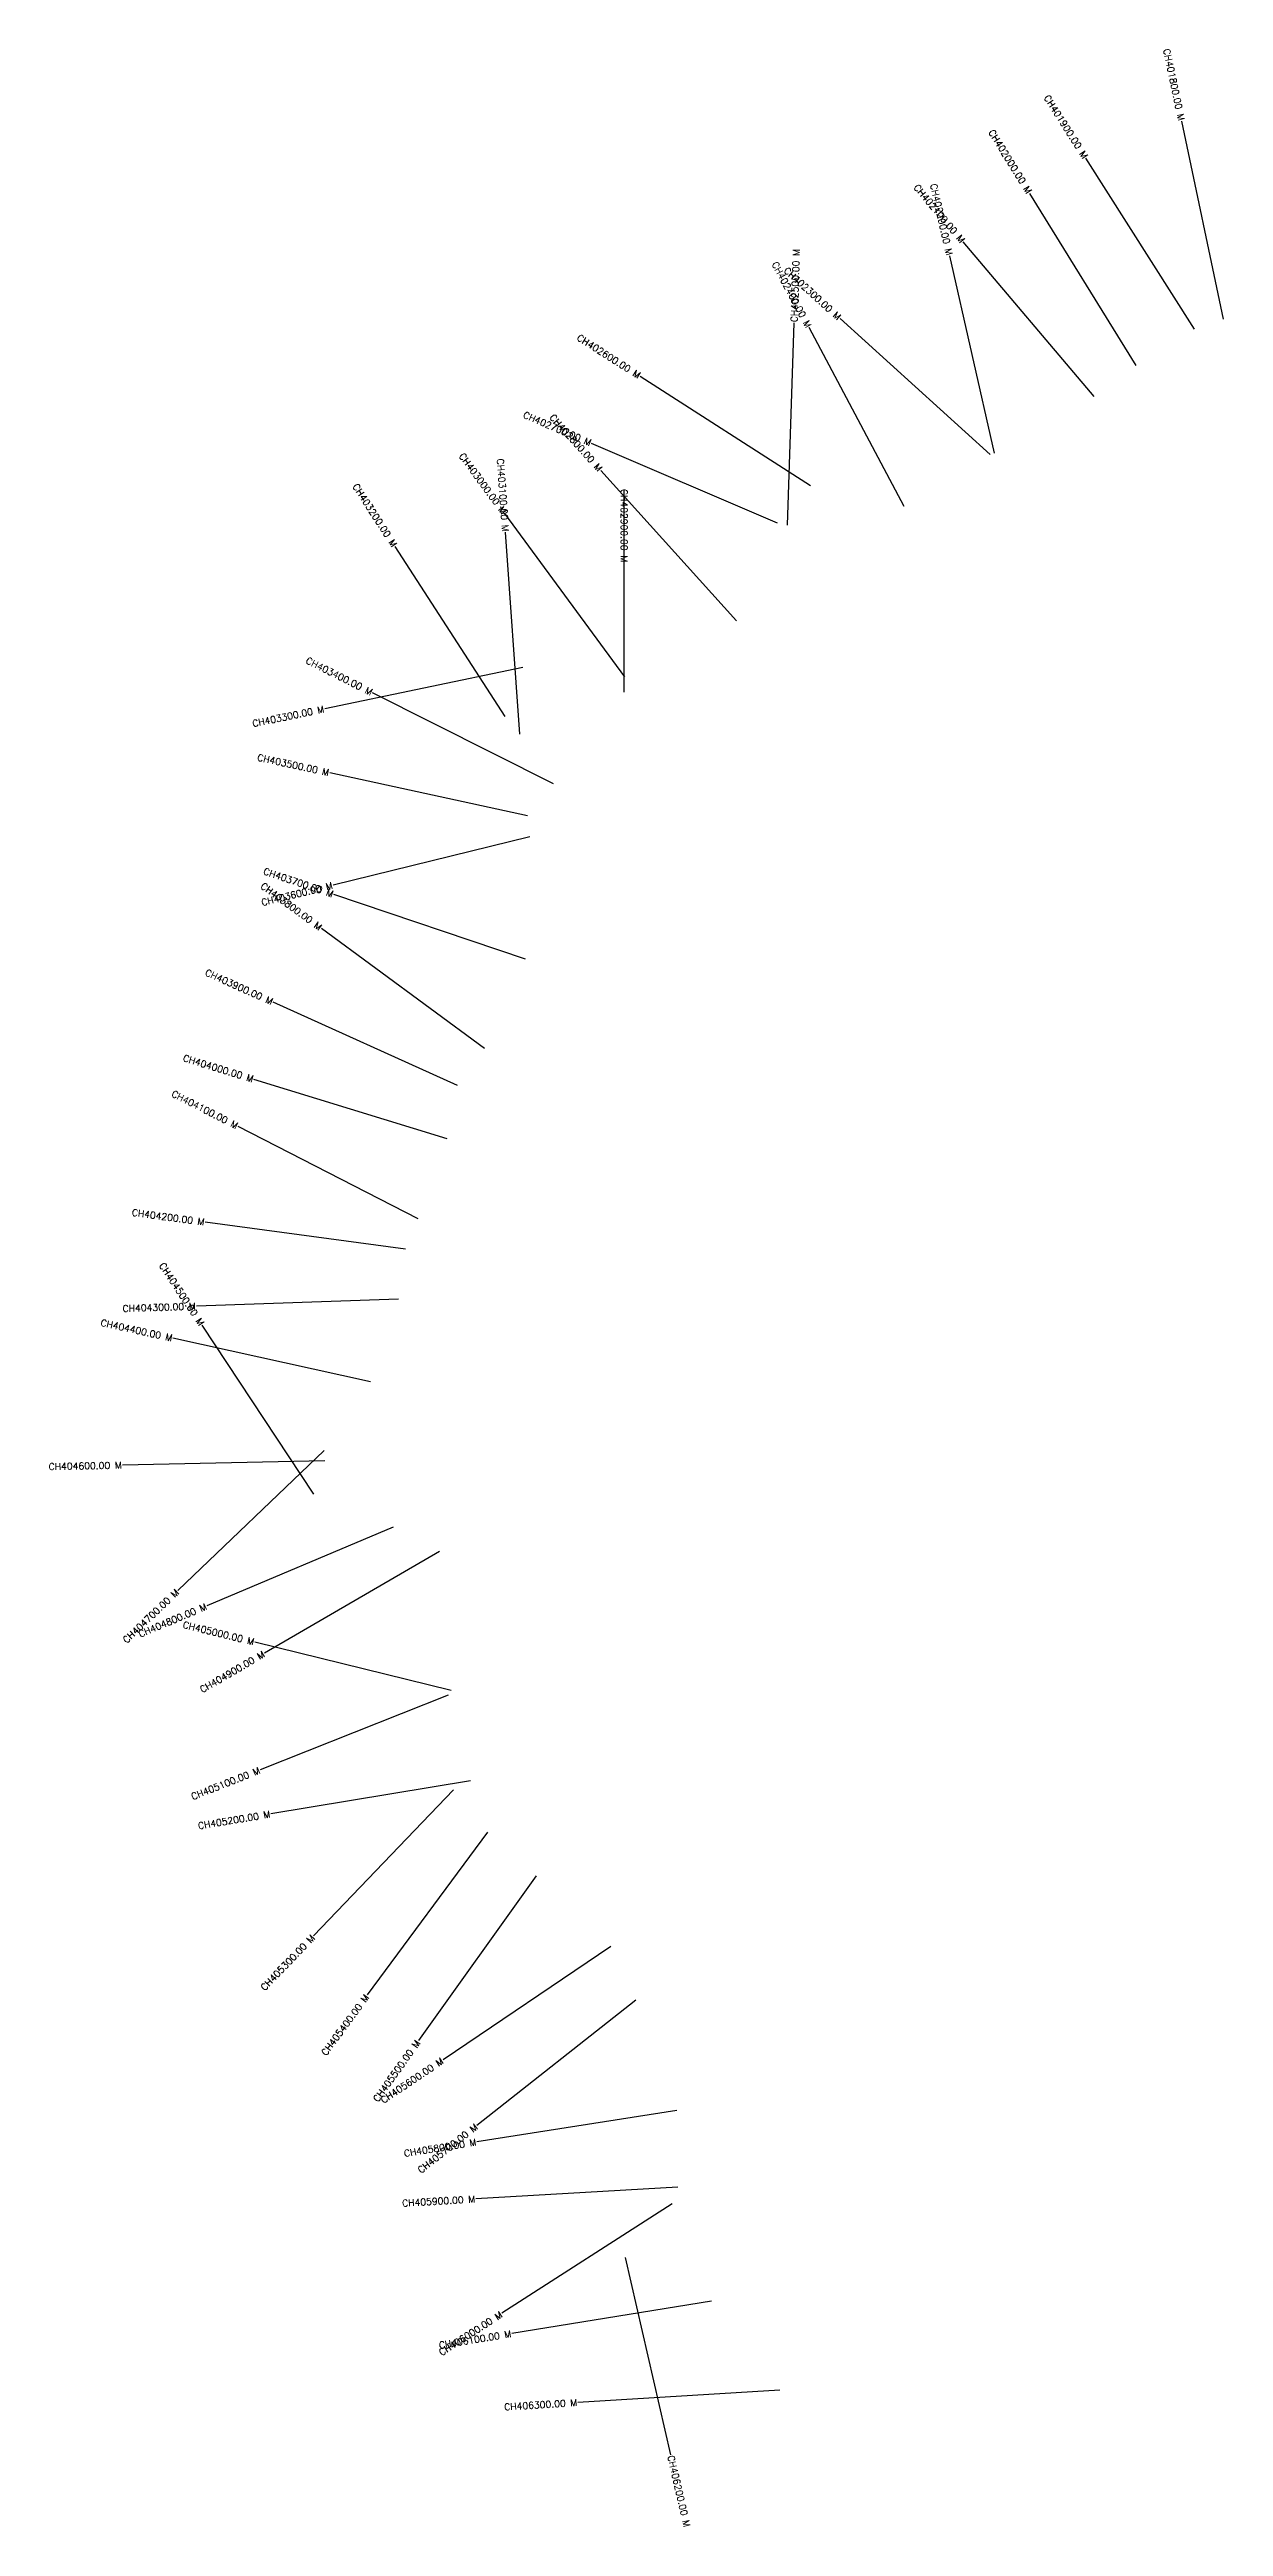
# Model space of a CAD drawing. Header units: metres. Extents: x 302061 to 307079, y 1940496 to 1944673.
# Drawn here: x 302061 to 303801, y 1940526 to 1944196 of the extents above; entities that cross this region are included whole.
import ezdxf
from ezdxf.enums import TextEntityAlignment as Align

# ---------------------------------------------------------------- set-up
doc = ezdxf.new("R2010")
doc.units = ezdxf.units.M
doc.layers.add('CS', color=134, linetype='Continuous')
doc.layers.add('CSMark', color=6, linetype='Continuous')
doc.styles.get("Standard").update_dxf_attribs({"font": 'simplex.shx'})

msp = doc.modelspace()

# ---------------------------------------------------------------- linework, layer by layer
at = {"layer": 'CS'}
for p, q in [((303801.3, 1943796.3), (303739.3, 1944089.8)), ((303758.1, 1943781.7), (303597.2, 1944034.9)), ((303671.7, 1943727.7), (303514, 1943982.8)), ((303609.3, 1943681.8), (303415.5, 1943910.8)), ((303461.6, 1943597.6), (303395.3, 1943890.2)), ((303154.8, 1943491.1), (303164.5, 1943790.9)), ((303327.9, 1943519), (303187, 1943783.8)), ((303455.1, 1943595.8), (303232.8, 1943797.2)), ((303188.8, 1943549.5), (302936.3, 1943711.4)), ((303140, 1943494), (302864.3, 1943612.2)), ((303079.1, 1943349.5), (302878.1, 1943572.2)), ((302912.7, 1943243.7), (302912.7, 1943543.7)), ((302913.6, 1943266.6), (302735.8, 1943508.2)), ((302736, 1943207.5), (302573, 1943459.4)), ((302757.9, 1943181.4), (302736.7, 1943480.6)), ((302762.3, 1943280.1), (302468.6, 1943219.1)), ((302807.7, 1943108), (302539.5, 1943242.6)), ((302769.1, 1943060.3), (302476, 1943124.1)), ((302772.6, 1943029.1), (302481.2, 1942957.7)), ((302766.3, 1942848.1), (302482, 1942943.9)), ((302705.4, 1942715.9), (302463.6, 1942893.5)), ((302665.6, 1942661), (302392, 1942784.2)), ((302650.4, 1942581.7), (302363.6, 1942669.9)), ((302607.2, 1942463.4), (302340.1, 1942599.9)), ((302588.6, 1942418.3), (302291.3, 1942458.3)), ((302578.1, 1942344.1), (302278.3, 1942334)), ((302536.6, 1942221.9), (302243.6, 1942286.3)), ((302452.6, 1942055.4), (302287.1, 1942305.6)), ((302468.6, 1942104.5), (302168.7, 1942098.3)), ((302467.9, 1942119.8), (302250.8, 1941912.7)), ((302570.3, 1942006.6), (302293.9, 1941889.9)), ((302638.8, 1941970.3), (302379.4, 1941819.7)), ((302656.1, 1941764.2), (302364.9, 1941836.1)), ((302651.9, 1941757.3), (302372.9, 1941646.8)), ((302684.8, 1941630.4), (302388.8, 1941581.5)), ((302659.8, 1941617.3), (302452, 1941401)), ((302709.9, 1941554.6), (302531.8, 1941313.2)), ((302782.2, 1941489.5), (302607.5, 1941245.7)), ((302892.9, 1941384.8), (302644, 1941217.3)), ((302929.8, 1941305.7), (302694.3, 1941119.9)), ((302990.6, 1941142.1), (302694.3, 1941095.4)), ((302992, 1941028.4), (302692.5, 1941011)), ((302983.8, 1941003.7), (302731.4, 1940841.5)), ((302914.1, 1940924.1), (302981.5, 1940631.7)), ((303042.2, 1940859.3), (302746, 1940811.4)), ((303143.4, 1940727.6), (302844, 1940709.3))]:
    msp.add_line(p, q, dxfattribs=at)

# ---------------------------------------------------------------- texts
at = {"layer": 'CSMark'}
for s, rotation, p in [('CH401800.00 M', 281.9308, (303739.1, 1944090.8)), ('CH401900.00 M', 302.4208, (303596.7, 1944035.7)), ('CH402000.00 M', 301.7252, (303513.5, 1943983.7)), ('CH402100.00 M', 310.2414, (303414.9, 1943911.5)), ('CH402200.00 M', 282.7663, (303395.1, 1943891.2)), ('CH402400.00 M', 298.0108, (303186.5, 1943784.7)), ('CH402300.00 M', 317.8165, (303232, 1943797.9)), ('CH402600.00 M', 327.3318, (302935.4, 1943712)), ('CH402700.00 M', 336.7893, (302863.4, 1943612.6)), ('CH402800.00 M', 312.0507, (302877.5, 1943573)), ('CH403000.00 M', 306.355, (302735.2, 1943509)), ('CH403100.00 M', 274.0515, (302736.6, 1943481.6)), ('CH403200.00 M', 302.9125, (302572.5, 1943460.2)), ('CH403400.00 M', 333.3586, (302538.6, 1943243)), ('CH403300.00 M', 11.7343, (302467.6, 1943218.9)), ('CH403500.00 M', 347.7345, (302475, 1943124.3)), ('CH403700.00 M', 341.3803, (302481, 1942944.2)), ('CH403800.00 M', 323.6974, (302462.8, 1942894.1)), ('CH403600.00 M', 13.7714, (302480.2, 1942957.5)), ('CH403900.00 M', 335.7671, (302391.1, 1942784.6)), ('CH404000.00 M', 342.8941, (302362.7, 1942670.2)), ('CH404100.00 M', 332.9225, (302339.2, 1942600.4)), ('CH404200.00 M', 352.3279, (302290.3, 1942458.4)), ('CH404500.00 M', 303.5007, (302286.5, 1942306.4)), ('CH404300.00 M', 1.9373, (302277.3, 1942333.9)), ('CH404400.00 M', 347.6029, (302242.6, 1942286.5)), ('CH404600.00 M', 1.1863, (302167.7, 1942098.3)), ('CH404700.00 M', 43.6439, (302250.1, 1941912)), ('CH404800.00 M', 22.8985, (302293, 1941889.5)), ('CH405000.00 M', 346.1419, (302363.9, 1941836.3)), ('CH404900.00 M', 30.1452, (302378.5, 1941819.2)), ('CH405100.00 M', 21.6007, (302372, 1941646.5)), ('CH405200.00 M', 9.3841, (302387.8, 1941581.3)), ('CH405300.00 M', 46.1421, (302451.3, 1941400.3)), ('CH405400.00 M', 53.5681, (302531.2, 1941312.4)), ('CH405500.00 M', 54.3726, (302606.9, 1941244.8)), ('CH405600.00 M', 33.9404, (302643.1, 1941216.7)), ('CH405700.00 M', 38.2752, (302693.5, 1941119.3)), ('CH405800.00 M', 8.9504, (302693.3, 1941095.2)), ('CH405900.00 M', 3.3296, (302691.6, 1941010.9)), ('CH406100.00 M', 9.1805, (302745.1, 1940811.3)), ('CH406000.00 M', 32.7232, (302730.6, 1940840.9)), ('CH406300.00 M', 3.4824, (302843, 1940709.3))]:
    msp.add_text(s, height=10, rotation=rotation, dxfattribs=at).set_placement(p, align=Align.MIDDLE_RIGHT)
for s, rotation, p in [('CH402500.00 M', 88.1449, (303164.5, 1943791.9)), ('CH402900.00 M', 270, (302912.7, 1943544.7)), ('CH406200.00 M', 282.9862, (302981.7, 1940630.8))]:
    msp.add_text(s, height=10, rotation=rotation, dxfattribs=at).set_placement(p, align=Align.MIDDLE_LEFT)

doc.saveas('drawing.dxf')
